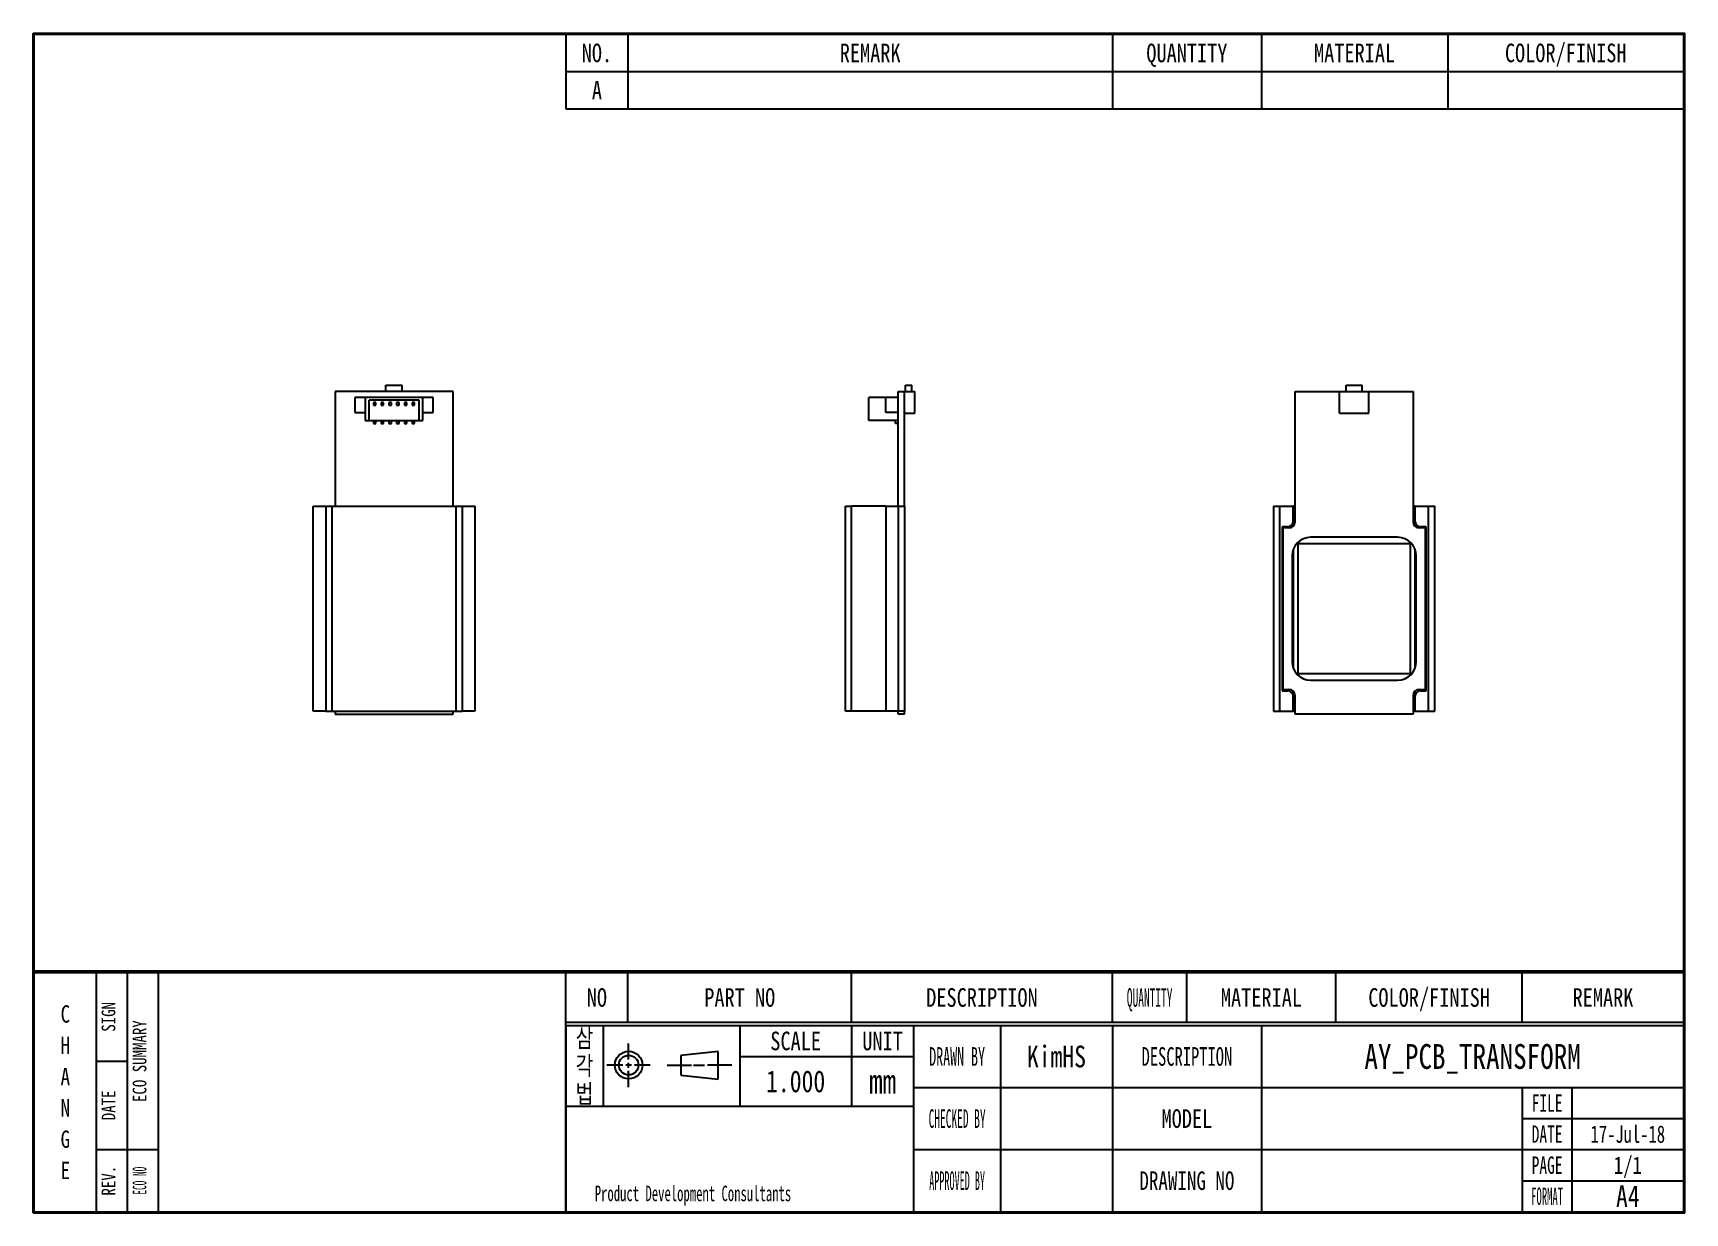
# Model space of a CAD drawing. Header units: millimetres. Extents: x 15 to 589, y -187 to 201.
# Drawn here: x 15 to 281, y -187.3 to 2.7 of the extents above; entities that cross this region are included whole.
import ezdxf

# ---------------------------------------------------------------- set-up
doc = ezdxf.new("R2010")
doc.units = ezdxf.units.MM
doc.header["$LTSCALE"] = 16.335
doc.layers.get('0').update_dxf_attribs({"linetype": 'CONTINUOUS'})
doc.layers.add('10_CHAMFERS', color=7, linetype='CONTINUOUS')
doc.layers.add('7_ALL_FEATURES', color=7, linetype='CONTINUOUS')
doc.styles.get("Standard").update_dxf_attribs({"font": 'txt', "width": 0.5})
doc.styles.add('TEXTSTYLE_10', font='txt', dxfattribs={"width": 0.75})
doc.styles.add('TEXTSTYLE_3', font='txt', dxfattribs={"width": 0.6})
doc.styles.add('TEXTSTYLE_4', font='txt', dxfattribs={"width": 0.8})
doc.styles.add('TEXTSTYLE_5', font='txt', dxfattribs={"width": 0.55})
doc.styles.add('TEXTSTYLE_6', font='txt', dxfattribs={"width": 0.65})
doc.styles.add('TEXTSTYLE_7', font='txt', dxfattribs={"width": 0.45})
doc.styles.add('TEXTSTYLE_8', font='txt', dxfattribs={"width": 0.7})
doc.styles.add('TEXTSTYLE_9', font='txt', dxfattribs={"width": 0.4})

# ---------------------------------------------------------------- blocks, each defined once
blk = doc.blocks.new('SYMBOL_2_BL0', base_point=(117.48, 33.77))
at = {"color": 3, "linetype": 'Continuous'}
for p, q in [((110.91, 34.68), (110.91, 37.27)), ((125.33, 36.01), (119.3, 35.35)), ((119.3, 35.35), (119.3, 32.2)), ((125.33, 31.54), (125.33, 36.01)), ((109.96, 33.8), (107.42, 33.8)), ((111.38, 33.8), (110.43, 33.8)), ((110.91, 33.36), (110.91, 34.19)), ((110.91, 30.27), (110.91, 32.86)), ((114.39, 33.8), (111.86, 33.8)), ((117.09, 33.8), (121.05, 33.8)), ((119.3, 32.2), (125.33, 31.54)), ((121.36, 33.8), (123.11, 33.8)), ((127.54, 33.8), (123.58, 33.8))]:
    blk.add_line(p, q, dxfattribs=at)
for radius in [2.22, 1.58]:
    blk.add_circle((110.91, 33.8), radius, dxfattribs=at)

msp = doc.modelspace()

# ---------------------------------------------------------------- linework, layer by layer
at = {"color": 7, "linetype": 'Continuous'}
for p, q in [((15, -187.34), (15, 2.66)), ((15, 2.66), (281, 2.66)), ((281, -187.34), (281, 2.66)), ((15.1, -187.24), (15.1, 2.56)), ((15.1, 2.56), (280.9, 2.56)), ((15.2, -187.14), (15.2, 2.46)), ((15.2, 2.46), (280.8, 2.46)), ((280.8, -187.14), (280.8, 2.46)), ((280.9, -187.24), (280.9, 2.56)), ((15.2, -148.36), (280.8, -148.36)), ((15.2, -148.39), (280.8, -148.39)), ((15.2, -148.41), (280.8, -148.41)), ((15.2, -148.44), (280.8, -148.44)), ((15.2, -148.46), (280.8, -148.46)), ((15.2, -148.49), (280.8, -148.49)), ((15.2, -148.51), (280.8, -148.51)), ((15.2, -148.54), (280.8, -148.54)), ((15.2, -148.56), (280.8, -148.56)), ((15.2, -148.59), (280.8, -148.59)), ((15.2, -148.61), (280.8, -148.61)), ((15.2, -148.64), (280.8, -148.64)), ((15, -187.34), (281, -187.34)), ((15.1, -187.24), (280.9, -187.24)), ((15.2, -187.14), (280.8, -187.14))]:
    msp.add_line(p, q, dxfattribs=at)
at = {"color": 2, "linetype": 'Continuous'}
for p, q in [((100.8, 2.46), (280.8, 2.46)), ((100.8, 2.46), (100.8, -9.54)), ((110.8, 2.46), (110.8, -9.54)), ((188.8, 2.46), (188.8, -9.54)), ((212.8, 2.46), (212.8, -9.54)), ((242.8, 2.46), (242.8, -9.54)), ((280.8, 2.46), (280.8, -9.54)), ((100.8, -3.54), (280.8, -3.54)), ((100.8, -9.54), (280.8, -9.54)), ((15.2, -187.14), (15.2, -148.64)), ((15.2, -148.64), (35.2, -148.64)), ((25.2, -187.14), (25.2, -148.64)), ((30.2, -187.14), (30.2, -148.64)), ((35.2, -187.14), (35.2, -148.64)), ((100.8, -156.64), (100.8, -148.64)), ((100.8, -148.64), (280.8, -148.64)), ((110.8, -156.64), (110.8, -148.64)), ((146.8, -156.64), (146.8, -148.64)), ((188.8, -156.64), (188.8, -148.64)), ((200.8, -156.64), (200.8, -148.64)), ((224.8, -156.64), (224.8, -148.64)), ((254.8, -156.64), (254.8, -148.64)), ((280.8, -156.64), (280.8, -148.64)), ((100.8, -156.64), (280.8, -156.64)), ((100.8, -156.64), (280.8, -156.64)), ((100.8, -187.14), (100.8, -156.64)), ((100.8, -157.14), (280.8, -157.14)), ((100.8, -157.14), (100.8, -187.14)), ((106.8, -157.14), (106.8, -170.14)), ((128.8, -157.14), (128.8, -170.14)), ((146.8, -157.14), (146.8, -170.14)), ((156.8, -157.14), (156.8, -187.14)), ((170.8, -157.14), (170.8, -187.14)), ((188.8, -157.14), (188.8, -187.14)), ((212.8, -157.14), (212.8, -187.14)), ((280.8, -157.14), (280.8, -187.14)), ((128.8, -162.14), (156.8, -162.14)), ((25.2, -162.89), (30.2, -162.89)), ((156.8, -167.14), (280.8, -167.14)), ((254.8, -167.14), (254.8, -187.14)), ((262.8, -167.14), (262.8, -187.14)), ((100.8, -170.14), (156.8, -170.14)), ((254.8, -172.14), (280.8, -172.14)), ((25.2, -177.14), (35.2, -177.14)), ((156.8, -177.14), (280.8, -177.14)), ((254.8, -182.14), (280.8, -182.14)), ((15.2, -187.14), (35.2, -187.14)), ((100.8, -187.14), (280.8, -187.14))]:
    msp.add_line(p, q, dxfattribs=at)
at = {"layer": '10_CHAMFERS', "color": 7, "linetype": 'Continuous'}
for p, q in [((62.13, -73.54), (62.13, -106.54)), ((62.13, -73.54), (84.13, -73.54)), ((63.13, -73.54), (63.13, -106.54)), ((83.13, -106.54), (83.13, -73.54)), ((84.13, -106.54), (84.13, -73.54)), ((145.81, -106.54), (145.81, -73.54)), ((145.81, -73.54), (146.81, -73.54)), ((146.81, -106.54), (146.81, -73.54)), ((152.31, -73.54), (155.31, -73.54)), ((154.31, -73.54), (154.31, -106.54)), ((155.31, -73.54), (155.31, -106.54)), ((214.73, -73.54), (214.73, -106.54)), ((214.73, -73.54), (217.93, -73.54)), ((215.73, -73.54), (215.73, -106.54)), ((237.53, -73.54), (240.73, -73.54)), ((239.73, -106.54), (239.73, -73.54)), ((240.73, -106.54), (240.73, -73.54)), ((62.13, -106.54), (84.13, -106.54)), ((146.81, -106.54), (145.81, -106.54)), ((155.31, -106.54), (152.31, -106.54)), ((214.73, -106.54), (217.93, -106.54)), ((237.53, -106.54), (240.73, -106.54))]:
    msp.add_line(p, q, dxfattribs=at)
at = {"layer": '7_ALL_FEATURES', "color": 7, "linetype": 'Continuous'}
for p, q in [((63.63, -55.04), (63.63, -73.54)), ((82.63, -55.04), (63.63, -55.04)), ((71.83, -55.04), (71.83, -54.04)), ((71.83, -54.04), (74.43, -54.04)), ((74.43, -55.04), (74.43, -54.04)), ((82.63, -73.54), (82.63, -55.04)), ((154.31, -73.54), (154.31, -55.04)), ((154.31, -55.04), (157.01, -55.04)), ((155.31, -73.54), (155.31, -55.04)), ((155.51, -55.04), (155.51, -54.04)), ((155.51, -54.04), (156.51, -54.04)), ((156.51, -55.04), (156.51, -54.04)), ((157.01, -58.54), (157.01, -55.04)), ((218.23, -76.04), (218.23, -55.04)), ((218.23, -55.04), (237.23, -55.04)), ((225.38, -58.54), (225.38, -55.04)), ((226.43, -55.04), (226.43, -54.04)), ((226.43, -54.04), (229.03, -54.04)), ((229.03, -55.04), (229.03, -54.04)), ((230.08, -58.54), (230.08, -55.04)), ((237.23, -55.04), (237.23, -76.04)), ((66.8, -56.04), (66.8, -58.44)), ((79.45, -56.04), (66.8, -56.04)), ((66.8, -58.44), (68.5, -58.44)), ((68.5, -56.04), (68.5, -59.74)), ((69.1, -59.74), (69.1, -56.44)), ((77.15, -56.44), (69.1, -56.44)), ((69.8, -56.84), (69.8, -57.24)), ((70.2, -56.84), (69.8, -56.84)), ((69.8, -57.24), (70.2, -57.24)), ((70.2, -57.24), (70.2, -56.84)), ((71.05, -56.84), (71.05, -57.24)), ((71.45, -56.84), (71.05, -56.84)), ((71.05, -57.24), (71.45, -57.24)), ((71.45, -57.24), (71.45, -56.84)), ((72.3, -56.84), (72.3, -57.24)), ((72.7, -56.84), (72.3, -56.84)), ((72.3, -57.24), (72.7, -57.24)), ((72.7, -57.24), (72.7, -56.84)), ((73.55, -56.84), (73.55, -57.24)), ((73.95, -56.84), (73.55, -56.84)), ((73.55, -57.24), (73.95, -57.24)), ((73.95, -57.24), (73.95, -56.84)), ((74.8, -56.84), (74.8, -57.24)), ((75.2, -56.84), (74.8, -56.84)), ((74.8, -57.24), (75.2, -57.24)), ((75.2, -57.24), (75.2, -56.84)), ((76.05, -56.84), (76.05, -57.24)), ((76.45, -56.84), (76.05, -56.84)), ((76.05, -57.24), (76.45, -57.24)), ((76.45, -57.24), (76.45, -56.84)), ((77.15, -59.74), (77.15, -56.44)), ((77.75, -59.74), (77.75, -56.04)), ((77.75, -58.44), (79.45, -58.44)), ((79.45, -58.44), (79.45, -56.04)), ((149.61, -59.74), (149.61, -56.04)), ((154.31, -56.04), (149.61, -56.04)), ((152.31, -58.44), (152.31, -56.04)), ((154.31, -58.44), (152.31, -58.44)), ((68.5, -59.74), (77.75, -59.74)), ((69.8, -59.74), (69.8, -60.24)), ((69.8, -60.24), (70.2, -60.24)), ((70.2, -60.24), (70.2, -59.74)), ((71.05, -59.74), (71.05, -60.24)), ((71.05, -60.24), (71.45, -60.24)), ((71.45, -60.24), (71.45, -59.74)), ((72.3, -59.74), (72.3, -60.24)), ((72.3, -60.24), (72.7, -60.24)), ((72.7, -60.24), (72.7, -59.74)), ((73.55, -59.74), (73.55, -60.24)), ((73.55, -60.24), (73.95, -60.24)), ((73.95, -60.24), (73.95, -59.74)), ((74.8, -59.74), (74.8, -60.24)), ((74.8, -60.24), (75.2, -60.24)), ((75.2, -60.24), (75.2, -59.74)), ((76.05, -59.74), (76.05, -60.24)), ((76.05, -60.24), (76.45, -60.24)), ((76.45, -60.24), (76.45, -59.74)), ((154.31, -59.74), (149.61, -59.74)), ((153.86, -60.24), (153.86, -59.74)), ((154.31, -60.24), (153.86, -60.24)), ((155.31, -58.54), (157.01, -58.54)), ((225.38, -58.54), (230.08, -58.54)), ((60.13, -106.54), (60.13, -73.54)), ((60.13, -73.54), (62.13, -73.54)), ((84.13, -73.54), (86.13, -73.54)), ((86.13, -73.54), (86.13, -106.54)), ((152.31, -73.54), (146.81, -73.54)), ((152.31, -73.54), (152.31, -106.54)), ((217.93, -76.76), (217.93, -73.54)), ((218.23, -73.54), (217.93, -73.54)), ((237.53, -73.54), (237.23, -73.54)), ((237.53, -76.76), (237.53, -73.54)), ((216.13, -76.84), (216.13, -103.24)), ((217.03, -76.84), (216.13, -76.84)), ((216.23, -77.04), (216.23, -103.04)), ((217.23, -77.04), (216.23, -77.04)), ((217.93, -74.74), (218.23, -74.74)), ((237.23, -74.74), (237.53, -74.74)), ((239.23, -77.04), (238.23, -77.04)), ((239.33, -76.84), (238.43, -76.84)), ((239.23, -103.04), (239.23, -77.04)), ((239.33, -103.24), (239.33, -76.84)), ((218.73, -100.54), (218.73, -79.54)), ((218.73, -79.54), (236.73, -79.54)), ((234.73, -78.54), (220.73, -78.54)), ((236.73, -79.54), (236.73, -100.54)), ((217.73, -81.54), (217.73, -98.54)), ((217.93, -80.47), (217.93, -99.61)), ((237.53, -99.61), (237.53, -80.47)), ((237.73, -98.54), (237.73, -81.54)), ((236.73, -100.54), (218.73, -100.54)), ((216.13, -103.24), (217.03, -103.24)), ((216.23, -103.04), (217.23, -103.04)), ((217.93, -106.54), (217.93, -103.33)), ((220.73, -101.54), (234.73, -101.54)), ((237.53, -106.54), (237.53, -103.33)), ((238.23, -103.04), (239.23, -103.04)), ((238.43, -103.24), (239.33, -103.24)), ((218.23, -105.34), (217.93, -105.34)), ((218.23, -107.04), (218.23, -104.04)), ((237.23, -104.04), (237.23, -107.04)), ((237.53, -105.34), (237.23, -105.34)), ((62.13, -106.54), (60.13, -106.54)), ((63.63, -106.54), (63.63, -107.04)), ((63.63, -107.04), (82.63, -107.04)), ((82.63, -107.04), (82.63, -106.54)), ((86.13, -106.54), (84.13, -106.54)), ((152.31, -106.54), (146.81, -106.54)), ((154.31, -107.04), (154.31, -106.54)), ((155.31, -107.04), (154.31, -107.04)), ((155.31, -107.04), (155.31, -106.54)), ((218.23, -106.54), (217.93, -106.54)), ((237.23, -107.04), (218.23, -107.04)), ((237.53, -106.54), (237.23, -106.54))]:
    msp.add_line(p, q, dxfattribs=at)
for centre, radius, start, end in [((217.03, -75.94), 0.9, 270, 0), ((217.23, -76.04), 1, 270, 0), ((238.23, -76.04), 1, 180, 270), ((238.43, -75.94), 0.9, 180, 270), ((220.73, -81.54), 3, 90, 180), ((234.73, -81.54), 3, 0, 90), ((220.73, -98.54), 3, 180, 270), ((234.73, -98.54), 3, 270, 0), ((217.03, -104.14), 0.9, 0, 90), ((217.23, -104.04), 1, 0, 90), ((238.23, -104.04), 1, 90, 180), ((238.43, -104.14), 0.9, 90, 180)]:
    msp.add_arc(centre, radius, start, end, dxfattribs=at)

# ---------------------------------------------------------------- block references
at = {"color": 2, "linetype": 'Continuous'}
msp.add_blockref('SYMBOL_2_BL0', (117.48, -163.56), dxfattribs=at)

# ---------------------------------------------------------------- texts
at = {"color": 2, "linetype": 'Continuous', "attachment_point": 2}
for s, insert, char_height, width, line_spacing_factor, style in [('NO.', (105.8, 0.96), 3, 7.2, 0.9, 'TEXTSTYLE_4'), ('REMARK', (149.8, 0.96), 3, 14.4, 0.9, 'TEXTSTYLE_4'), ('QUANTITY', (200.8, 0.96), 3, 19.2, 0.9, 'TEXTSTYLE_4'), ('MATERIAL', (227.8, 0.96), 3, 19.2, 0.9, 'TEXTSTYLE_4'), ('COLOR/FINISH', (261.8, 0.96), 3, 28.8, 0.9, 'TEXTSTYLE_4'), ('NO', (105.8, -151.14), 3, 4.8, 0.9, 'TEXTSTYLE_4'), ('PART NO', (128.8, -151.14), 3, 16.8, 0.9, 'TEXTSTYLE_4'), ('DESCRIPTION', (167.8, -151.14), 3, 26.4, 0.9, 'TEXTSTYLE_4'), ('QUANTITY', (194.8, -151.14), 3, 10.8, 0.84, 'TEXTSTYLE_7'), ('MATERIAL', (212.8, -151.14), 3, 19.2, 0.9, 'TEXTSTYLE_4'), ('COLOR/FINISH', (239.8, -151.14), 3, 28.8, 0.9, 'TEXTSTYLE_4'), ('REMARK', (267.8, -151.14), 3, 14.4, 0.9, 'TEXTSTYLE_4'), ('C\\PH\\PA\\PN\\PG\\PE', (20.2, -153.89), 2.8, 2.24, 1.08, 'TEXTSTYLE_4'), ('삼\\P각\\P법', (103.8, -157.64), 3, 2.8, 0.9, 'TEXTSTYLE_4'), ('SCALE', (137.8, -158.14), 3, 12, 0.9, 'TEXTSTYLE_4'), ('UNIT', (151.8, -158.14), 3, 9.6, 0.9, 'TEXTSTYLE_4'), ('DRAWN BY', (163.8, -160.64), 3, 13.2, 0.9, 'TEXTSTYLE_5'), ('DESCRIPTION', (200.8, -160.64), 3, 21.45, 0.9, 'TEXTSTYLE_6'), ('FILE', (258.8, -168.24), 2.8, 7.28, 0.9, 'TEXTSTYLE_6'), ('CHECKED BY', (163.8, -170.64), 3, 13.5, 0.9, 'TEXTSTYLE_7'), ('MODEL', (200.8, -170.64), 3, 12, 0.9, 'TEXTSTYLE_4'), ('DATE', (258.8, -173.24), 2.8, 7.28, 0.9, 'TEXTSTYLE_6'), ('17-Jul-18', (271.8, -173.24), 2.8, 17.64, 0.9, 'TEXTSTYLE_8'), ('PAGE', (258.8, -178.24), 2.8, 7.28, 0.9, 'TEXTSTYLE_6'), ('1/1', (271.8, -178.24), 2.8, 6.72, 0.9, 'TEXTSTYLE_4'), ('APPROVED BY', (163.8, -180.64), 3, 13.2, 0.9, 'TEXTSTYLE_9'), ('DRAWING NO', (200.8, -180.64), 3, 22.5, 0.9, 'TEXTSTYLE_10'), ('FORMAT', (258.8, -183.24), 2.8, 7.56, 0.9, 'TEXTSTYLE_7'), ('A4', (271.8, -182.89), 3.5, 5.6, 0.9, 'TEXTSTYLE_4')]:
    msp.add_mtext(s, dxfattribs=dict(at, insert=insert, char_height=char_height, width=width, line_spacing_factor=line_spacing_factor, style=style))
at = {"color": 6, "linetype": 'Continuous', "insert": (105.8, -5.04), "char_height": 3, "width": 2.4, "attachment_point": 2, "line_spacing_factor": 0.9, "style": 'TEXTSTYLE_4'}
msp.add_mtext('A', dxfattribs=at)
at = {"color": 2, "linetype": 'Continuous', "char_height": 2.2, "attachment_point": 2, "rotation": 90, "line_spacing_factor": 0.9, "style": 'TEXTSTYLE_4'}
for s, insert, width in [('SIGN', (26.05, -155.76), 7.04), ('ECO SUMMARY', (31.05, -162.89), 19.36), ('DATE', (26.05, -170.01), 7.04), ('REV.', (26.05, -182.14), 7.04)]:
    msp.add_mtext(s, dxfattribs=dict(at, insert=insert, width=width))
at = {"color": 7, "linetype": 'Continuous', "line_spacing_factor": 0.9}
for s, insert, char_height, width, attachment_point, style in [('KimHS', (179.8, -160.39), 3.5, 14, 2, 'TEXTSTYLE_4'), ('AY_PCB_TRANSFORM', (246.8, -160.14), 4, 51.2, 2, 'TEXTSTYLE_4'), ('1.000', (137.8, -164.39), 3.5, 14, 2, 'TEXTSTYLE_4'), ('mm', (151.8, -164.14), 4, 6.4, 2, 'TEXTSTYLE_4'), ('Product Development Consultants', (105.45, -182.94), 2.5, 46.5, 1, 'TEXTSTYLE_3')]:
    msp.add_mtext(s, dxfattribs=dict(at, insert=insert, char_height=char_height, width=width, attachment_point=attachment_point, style=style))
at = {"color": 2, "linetype": 'Continuous', "insert": (31.05, -182.14), "char_height": 2.2, "width": 6.6, "attachment_point": 2, "rotation": 90, "line_spacing_factor": 0.9}
msp.add_mtext('ECO NO', dxfattribs=at)

doc.saveas('drawing.dxf')
